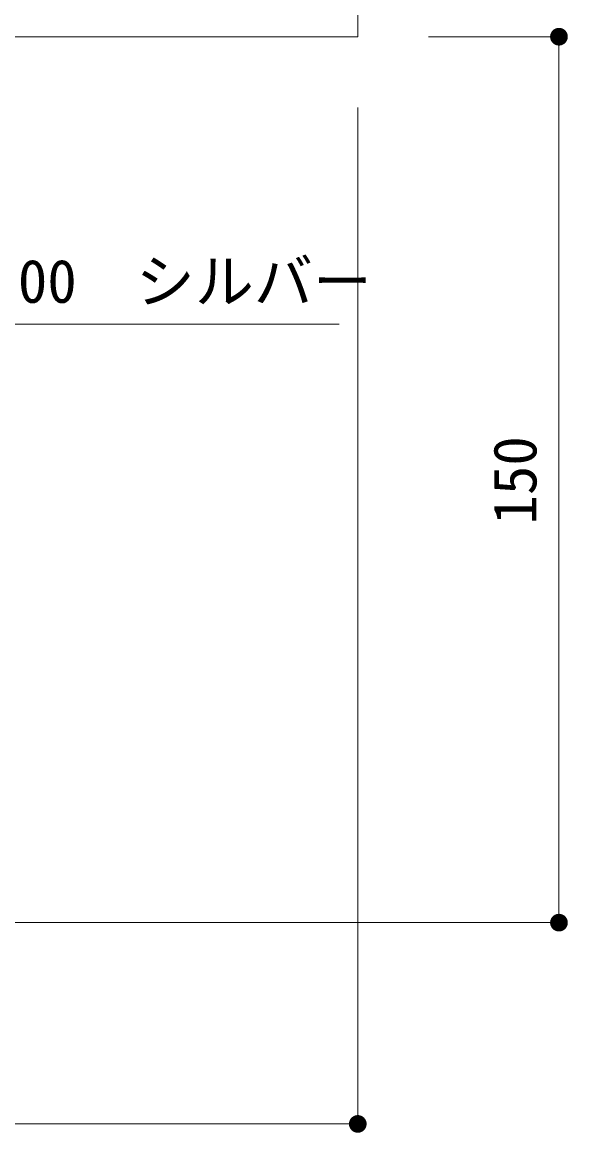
# Model space of a CAD drawing. Units: millimetres, scale not verified. Extents: x -4603 to 4686, y -14667 to 14758.
# Drawn here: x 4425.9 to 4518.4, y -7883.2 to -7695.2 of the extents above; entities that cross this region are included whole.
import ezdxf
from ezdxf.enums import TextEntityAlignment as Align

# ---------------------------------------------------------------- set-up
doc = ezdxf.new("R2010")
doc.units = ezdxf.units.MM
doc.header["$LTSCALE"] = 6.6
for name, color, linetype, lineweight in [('0-0_A-E01-仕上太線', 4, 'Continuous', 9), ('0-4_0', 7, 'Continuous', 9), ('0-5_A-B03-文字_書込_小', 7, 'Continuous', 9), ('1-0_0-A12-寸法_目地', 5, 'Continuous', 9)]:
    doc.layers.add(name, color=color, linetype=linetype, lineweight=lineweight)
doc.styles.add('ＭＳ ゴシック', font='')
doc.styles.get('ＭＳ ゴシック').set_extended_font_data('MS Gothic')

# ---------------------------------------------------------------- blocks, each defined once
blk = doc.blocks.new('_Dot')
at = {"layer": '0-4_0'}
blk.add_line((-25, 0), (-50, 0), dxfattribs=at)
for points in [[(0, 0), (-25, 0), (-24.8, 3.13)], [(0, 0), (-24.8, -3.13), (-25, 0)], [(0, 0), (-24.8, 3.13), (-24.21, 6.22)], [(0, 0), (-24.21, -6.22), (-24.8, -3.13)], [(0, 0), (-24.21, 6.22), (-23.24, 9.2)], [(0, 0), (-23.24, -9.2), (-24.21, -6.22)], [(0, 0), (-23.24, 9.2), (-21.91, 12.04)], [(0, 0), (-21.91, -12.04), (-23.24, -9.2)], [(0, 0), (-21.91, 12.04), (-20.23, 14.69)], [(0, 0), (-20.23, -14.69), (-21.91, -12.04)], [(0, 0), (-20.23, 14.69), (-18.22, 17.11)], [(0, 0), (-18.22, -17.11), (-20.23, -14.69)], [(0, 0), (-18.22, 17.11), (-15.94, 19.26)], [(0, 0), (-15.94, -19.26), (-18.22, -17.11)], [(0, 0), (-15.94, 19.26), (-13.4, 21.11)], [(0, 0), (-13.4, -21.11), (-15.94, -19.26)], [(0, 0), (-13.4, 21.11), (-10.64, 22.62)], [(0, 0), (-10.64, -22.62), (-13.4, -21.11)], [(0, 0), (-10.64, 22.62), (-7.73, 23.78)], [(0, 0), (-7.73, -23.78), (-10.64, -22.62)], [(0, 0), (-7.73, 23.78), (-4.68, 24.56)], [(0, 0), (-4.68, -24.56), (-7.73, -23.78)], [(0, 0), (-4.68, 24.56), (-1.57, 24.95)], [(0, 0), (-1.57, -24.95), (-4.68, -24.56)], [(0, 0), (-1.57, 24.95), (1.57, 24.95)], [(0, 0), (1.57, -24.95), (-1.57, -24.95)], [(0, 0), (1.57, 24.95), (4.68, 24.56)], [(0, 0), (4.68, 24.56), (7.73, 23.78)], [(0, 0), (7.73, 23.78), (10.64, 22.62)], [(0, 0), (10.64, 22.62), (13.4, 21.11)], [(0, 0), (13.4, 21.11), (15.94, 19.26)], [(0, 0), (15.94, 19.26), (18.22, 17.11)], [(0, 0), (18.22, 17.11), (20.23, 14.69)], [(0, 0), (20.23, 14.69), (21.91, 12.04)], [(0, 0), (21.91, 12.04), (23.24, 9.2)], [(0, 0), (23.24, 9.2), (24.21, 6.22)], [(0, 0), (24.21, 6.22), (24.8, 3.13)], [(0, 0), (24.8, 3.13), (25, 0)], [(0, 0), (4.68, -24.56), (1.57, -24.95)], [(0, 0), (7.73, -23.78), (4.68, -24.56)], [(0, 0), (10.64, -22.62), (7.73, -23.78)], [(0, 0), (13.4, -21.11), (10.64, -22.62)], [(0, 0), (15.94, -19.26), (13.4, -21.11)], [(0, 0), (18.22, -17.11), (15.94, -19.26)], [(0, 0), (20.23, -14.69), (18.22, -17.11)], [(0, 0), (21.91, -12.04), (20.23, -14.69)], [(0, 0), (23.24, -9.2), (21.91, -12.04)], [(0, 0), (24.21, -6.22), (23.24, -9.2)], [(0, 0), (24.8, -3.13), (24.21, -6.22)], [(0, 0), (25, 0), (24.8, -3.13)]]:
    blk.add_solid(points, dxfattribs=at)
blk = doc.blocks.new('222222')
at = {"layer": '0-0_A-E01-仕上太線'}
for p in [(17754.8, 4350.2), (3000, -3150)]:
    blk.add_line(p, (17754.8, -3150), dxfattribs=at)

msp = doc.modelspace()

# ---------------------------------------------------------------- linework, layer by layer
at = {"layer": '0-0_A-E01-仕上太線'}
for p in [(4482.777, -7547.627), (4187.681, -7697.631)]:
    msp.add_line(p, (4482.777, -7697.631), dxfattribs=at)
at = {"layer": '0-5_A-B03-文字_書込_小'}
msp.add_lwpolyline([(4479.643, -7746.277), (4318.084, -7746.277), (4287.718, -7695.871)], dxfattribs=at)
at = {"layer": '1-0_0-A12-寸法_目地'}
for p, q in [((4494.777, -7697.631), (4516.856, -7697.631)), ((4516.856, -7700.631), (4516.856, -7844.631)), ((4482.777, -7709.631), (4482.777, -7881.714)), ((4199.681, -7847.631), (4516.856, -7847.631)), ((4190.749, -7881.714), (4479.777, -7881.714))]:
    msp.add_line(p, q, dxfattribs=at)

# ---------------------------------------------------------------- block references
at = {"layer": '0-4_0', "xscale": 0.02, "yscale": 0.02}
msp.add_blockref('222222', (4127.681, -7634.631), dxfattribs=at)
at = {"layer": '1-0_0-A12-寸法_目地', "xscale": 0.06, "yscale": 0.06}
for p, rotation in [((4516.856, -7697.631), 90), ((4516.856, -7847.631), 270)]:
    msp.add_blockref('_Dot', p, dxfattribs=dict(at, rotation=rotation))
msp.add_blockref('_Dot', (4482.777, -7881.714), dxfattribs=at)

# ---------------------------------------------------------------- texts
at = {"layer": '0-5_A-B03-文字_書込_小', "style": 'ＭＳ ゴシック'}
msp.add_text('アルミ根太 70×30 @=500\u3000シルバー', height=7.331, dxfattribs=at).set_placement((4320.341, -7744.885), align=Align.BOTTOM_LEFT)
at = {"layer": '1-0_0-A12-寸法_目地', "style": 'ＭＳ ゴシック'}
msp.add_text('150', height=7.331, rotation=90, dxfattribs=at).set_placement((4515.245, -7780.23), align=Align.BOTTOM_LEFT)

doc.saveas('drawing.dxf')
